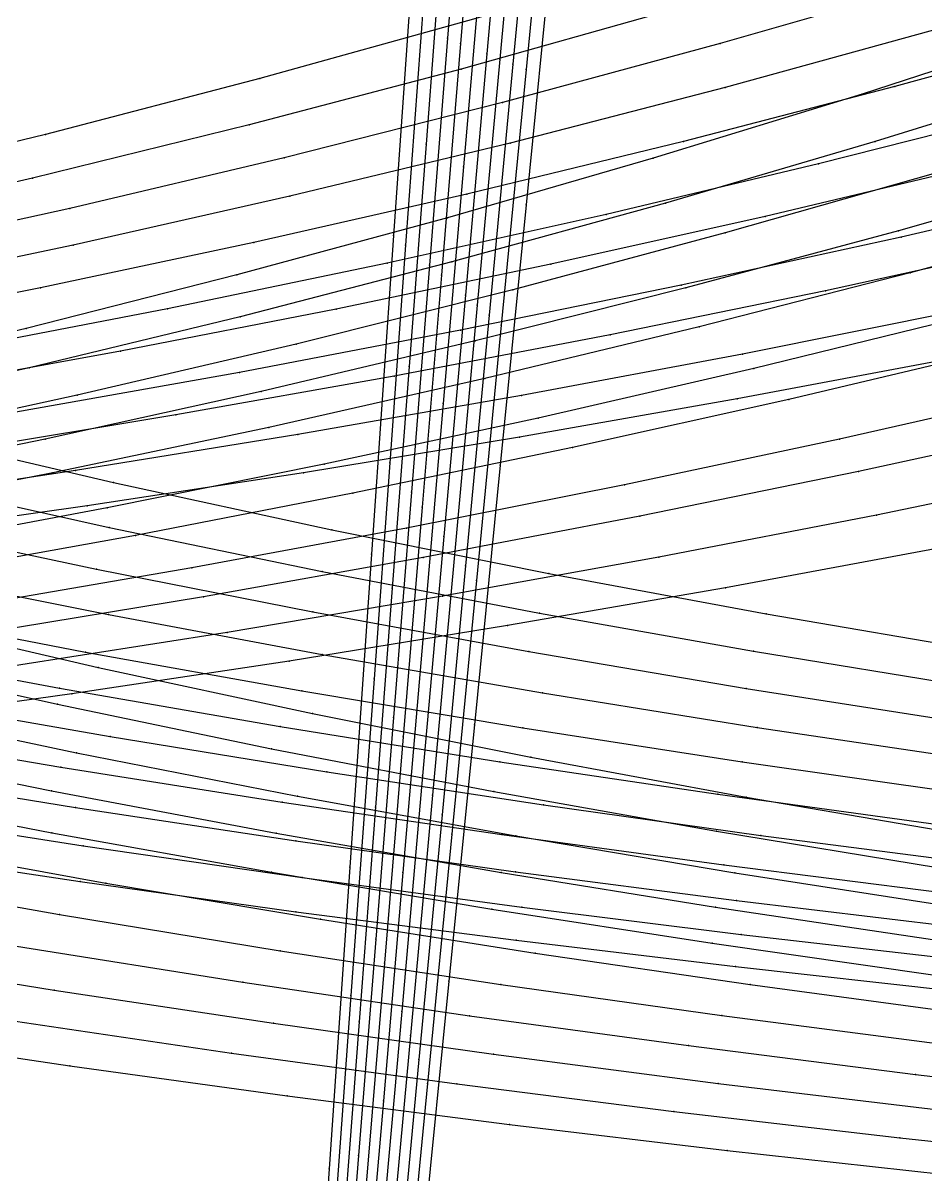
# Model space of a CAD drawing. Extents: x -2408 to 1029, y -526 to 2095.
# Drawn here: x -469.6 to -407.2, y 794.3 to 873.9 of the extents above; entities that cross this region are included whole.
import ezdxf

# ---------------------------------------------------------------- set-up
doc = ezdxf.new("R2010")
doc.units = 0

# ---------------------------------------------------------------- blocks, each defined once
blk = doc.blocks.new(' -30')
at = {"layer": '1'}
for points in [[(-583.237913, 1054.002719), (-568.963569, 1048.571729), (-554.477005, 1043.307707), (-540.595629, 1038.515472), (-526.819442, 1034.017483), (-512.781143, 1029.702996), (-499.233961, 1025.797675), (-485.569411, 1022.114168), (-471.326372, 1018.533474), (-456.453895, 1015.055786), (-441.357954, 1011.77869), (-426.385503, 1008.766398), (-411.373524, 1005.973084), (-395.741295, 1003.294762)], [(190.61272, 970.499773), (175.89827, 965.724167), (161.474439, 961.294645), (147.270055, 957.182145), (132.709902, 953.223638), (118.164563, 949.522165), (103.484284, 946.035751), (88.398786, 942.707071), (73.615428, 939.68744), (58.483676, 936.83641), (43.616732, 934.260061), (28.482044, 931.848513), (13.553322, 929.659705), (-1.822108, 927.580418)]]:
    blk.add_lwpolyline(points, dxfattribs=at)
at = {"layer": '14'}
for points in [[(-584.771804, 1040.976659), (-570.602837, 1035.635222), (-556.146623, 1030.432034), (-541.817046, 1025.533582), (-528.093922, 1021.097046), (-514.783517, 1017.043111), (-500.915315, 1013.084019), (-486.980707, 1009.363923), (-472.256533, 1005.696211), (-457.505122, 1002.275946), (-442.702748, 999.08554), (-427.630314, 996.072378), (-412.740637, 993.317148), (-397.798192, 990.762433)], [(192.480177, 984.520378), (177.890002, 979.692252), (163.289057, 975.10716), (149.057305, 970.891915), (134.311954, 966.791847), (119.499399, 962.940196), (104.958488, 959.413145), (90.028472, 956.046163), (75.046687, 952.918675), (59.910494, 950.006522), (44.840308, 947.342342), (29.635442, 944.875886), (14.498732, 942.621702), (-0.757536, 940.527919)]]:
    blk.add_lwpolyline(points, dxfattribs=at)
at = {"layer": '3'}
for p in [(-456.453895, 1015.055786), (-441.357954, 1011.77869), (-426.385503, 1008.766398), (-411.373524, 1005.973084), (-457.505122, 1002.275946), (-442.702748, 999.08554), (-427.630314, 996.072378), (-412.740637, 993.317148), (134.311954, 966.791847), (175.89827, 965.724167), (119.499399, 962.940196), (161.474439, 961.294645), (147.270055, 957.182145), (132.709902, 953.223638), (118.164563, 949.522165), (-259.951754, -141.740336), (-261.474439, -163.760443), (-262.970281, -185.392358), (-264.412433, -206.247836)]:
    blk.add_point(p, dxfattribs=at)
at = {"layer": '8'}
blk.add_lwpolyline([(-249.091949, 15.307263), (-250.517034, -5.301401), (-251.7552, -23.206977), (-252.875217, -39.403948), (-254.129457, -57.541968), (-255.491074, -77.232818), (-256.933227, -98.088314), (-258.429068, -119.720211), (-259.951754, -141.740336), (-261.474439, -163.760443), (-262.970281, -185.392358), (-264.412433, -206.247836), (-265.77405, -225.938686), (-267.028291, -244.076713), (-268.148308, -260.273691), (-269.386474, -278.179268), (-270.434573, -293.336208), (-270.811558, -298.787918)], dxfattribs=at)
blk = doc.blocks.new(' -31')
at = {"layer": '1'}
for points in [[(-585.652809, 1049.748903), (-571.206755, 1044.459492), (-557.023991, 1039.506951), (-542.763744, 1034.782492), (-528.823948, 1030.427511), (-514.984809, 1026.370767), (-501.077872, 1022.551755), (-486.319582, 1018.766292), (-471.709232, 1015.275), (-456.738543, 1011.946158), (-442.02803, 1008.905685), (-427.017117, 1006.026231), (-412.2272, 1003.398908), (-397.015674, 1000.905477)], [(191.274264, 966.332788), (176.777294, 961.830073), (162.292495, 957.58023), (147.544273, 953.509194), (132.93039, 949.727028), (118.347098, 946.195779), (103.622757, 942.869792), (88.846664, 939.767564), (74.028881, 936.886349), (59.221606, 934.227884), (44.328767, 931.764617), (28.970927, 929.425578), (14.022593, 927.325981), (-1.074514, 925.367278)]]:
    blk.add_lwpolyline(points, dxfattribs=at)
at = {"layer": '14'}
for points in [[(-590.492016, 1038.00261), (-575.830816, 1032.625574), (-561.575868, 1027.640981), (-547.460029, 1022.954062), (-533.26806, 1018.504078), (-519.503585, 1014.449712), (-505.165371, 1010.495679), (-490.762346, 1006.783854), (-475.5471, 1003.127913), (-460.306836, 999.722926), (-445.514757, 996.650941), (-430.180991, 993.696043), (-414.790129, 990.95355), (-399.380814, 988.421363)], [(191.836249, 979.853162), (177.406281, 975.297875), (162.757441, 970.925727), (148.187858, 966.836368), (133.553548, 962.983394), (118.589086, 959.300981), (103.838785, 955.919554), (89.038004, 952.766953), (74.080566, 949.818442), (59.192565, 947.112229), (44.268387, 944.614557), (29.211158, 942.297216), (14.229339, 940.172583), (-0.871421, 938.191961)]]:
    blk.add_lwpolyline(points, dxfattribs=at)
at = {"layer": '3'}
for p in [(-456.738543, 1011.946158), (-442.02803, 1008.905685), (-427.017117, 1006.026231), (-412.2272, 1003.398908), (-460.306836, 999.722926), (-445.514757, 996.650941), (-430.180991, 993.696043), (-414.790129, 990.95355), (148.187858, 966.836368), (133.553548, 962.983394), (176.777294, 961.830073), (118.589086, 959.300981), (162.292495, 957.58023), (147.544273, 953.509194), (132.93039, 949.727028), (118.347098, 946.195779), (-259.126252, -141.740322), (-260.220324, -156.772558), (-261.305836, -171.687183), (-262.899335, -193.581419)]:
    blk.add_point(p, dxfattribs=at)
at = {"layer": '8'}
blk.add_lwpolyline([(-247.440948, 18.812463), (-248.974359, -2.25617), (-250.306644, -20.561388), (-251.511798, -37.119862), (-252.861378, -55.662707), (-254.326498, -75.793048), (-255.878275, -97.114022), (-257.487822, -119.228744), (-259.126252, -141.740322), (-260.220324, -156.772558), (-261.305836, -171.687183), (-262.899335, -193.581419), (-264.425436, -214.549616), (-265.855252, -234.194881), (-267.159901, -252.120389), (-268.310493, -267.929205), (-269.555052, -285.029088), (-270.549095, -298.686962), (-270.811558, -302.293129)], dxfattribs=at)
blk = doc.blocks.new(' -32')
at = {"layer": '1'}
for points in [[(-588.118334, 1045.680245), (-573.747795, 1040.606701), (-559.068408, 1035.682334), (-545.043277, 1031.231598), (-530.997716, 1027.033209), (-516.828136, 1023.064414), (-502.083988, 1019.204649), (-487.435628, 1015.624979), (-472.576951, 1012.237316), (-457.608885, 1009.059582), (-442.657641, 1006.10872), (-427.754512, 1003.377851), (-412.729754, 1000.827241), (-397.538175, 998.448761)], [(181.238031, 959.126345), (166.393119, 954.903956), (151.730816, 950.981879), (136.760752, 947.22716), (121.639578, 943.684047), (106.560619, 940.393873), (91.330345, 937.310262), (76.160148, 934.470587), (60.90343, 931.837583), (45.660933, 929.416777), (30.404479, 927.182491), (15.110406, 925.11284), (0.117968, 923.23896), (-15.214274, 921.474065)]]:
    blk.add_lwpolyline(points, dxfattribs=at)
at = {"layer": '14'}
for points in [[(-590.719169, 1033.118414), (-576.037771, 1027.966365), (-561.50025, 1023.118116), (-546.884833, 1018.510793), (-532.710003, 1014.309459), (-518.683505, 1010.411051), (-503.85224, 1006.553485), (-488.929032, 1002.929652), (-473.984123, 999.544096), (-458.991137, 996.379798), (-443.716487, 993.382964), (-428.640802, 990.638888), (-413.513017, 988.088703), (-398.371981, 985.732108)], [(180.556721, 972.165743), (166.062207, 967.992017), (151.030064, 963.923373), (135.934062, 960.09737), (121.133007, 956.593085), (105.925133, 953.240219), (90.667766, 950.121329), (75.889856, 947.327482), (60.549207, 944.65308), (45.710204, 942.271121), (30.305737, 939.994784), (14.876294, 937.892793), (-0.029895, 936.012998), (-15.497729, 934.217485)]]:
    blk.add_lwpolyline(points, dxfattribs=at)
at = {"layer": '3'}
for p in [(-457.608885, 1009.059582), (-442.657641, 1006.10872), (-427.754512, 1003.377851), (-412.729754, 1000.827241), (-458.991137, 996.379798), (-443.716487, 993.382964), (-428.640802, 990.638888), (-413.513017, 988.088703), (166.062207, 967.992017), (151.030064, 963.923373), (135.934062, 960.09737), (121.133007, 956.593085), (166.393119, 954.903956), (151.730816, 950.981879), (136.760752, 947.22716), (121.639578, 943.684047), (-257.7145, -134.052625), (-258.887006, -149.428053), (-260.054931, -164.7434), (-261.20911, -179.878509), (-262.340382, -194.713218)]:
    blk.add_point(p, dxfattribs=at)
at = {"layer": '8'}
blk.add_lwpolyline([(-245.789948, 22.317662), (-247.431685, 0.789055), (-248.858088, -17.915799), (-250.148379, -34.835779), (-251.5933, -53.783461), (-253.161923, -74.35329), (-254.823324, -96.139745), (-256.546576, -118.737277), (-257.7145, -134.052625), (-258.887006, -149.428053), (-260.054931, -164.7434), (-261.20911, -179.878509), (-262.340382, -194.713218), (-263.974293, -216.139193), (-265.505117, -236.213355), (-266.901932, -254.530213), (-268.133807, -270.684167), (-269.466287, -288.157381), (-270.530553, -302.113426), (-270.811558, -305.798321)], dxfattribs=at)
blk = doc.blocks.new(' -33')
at = {"layer": '1'}
for points in [[(-587.562063, 1040.709532), (-573.327678, 1035.917621), (-558.893429, 1031.312961), (-544.508707, 1026.990242), (-530.053215, 1022.909332), (-515.614479, 1019.090436), (-501.034262, 1015.485179), (-486.29486, 1012.079323), (-471.613833, 1008.90997), (-456.773973, 1005.9222), (-442.011796, 1003.155768), (-426.789796, 1000.507146), (-411.961981, 998.117372), (-396.89738, 995.876894)], [(193.064115, 958.612652), (178.346321, 954.423466), (163.665673, 950.487449), (149.114829, 946.819649), (134.323275, 943.323471), (119.404475, 940.02864), (104.517089, 936.966438), (89.418252, 934.084416), (74.450729, 931.441655), (59.338726, 928.978533), (44.308779, 926.718636), (29.197201, 924.615951), (14.123243, 922.671332), (-1.2104, 920.84544)]]:
    blk.add_lwpolyline(points, dxfattribs=at)
at = {"layer": '14'}
for points in [[(-594.398171, 1029.637681), (-579.459447, 1024.567432), (-564.441276, 1019.737663), (-550.099897, 1015.387705), (-535.462015, 1011.219998), (-520.981388, 1007.357533), (-505.674581, 1003.539426), (-491.046937, 1000.129719), (-475.633167, 996.775693), (-460.701531, 993.748809), (-445.200238, 990.826444), (-429.661151, 988.11137), (-414.849779, 985.714339), (-399.248583, 983.383719)], [(181.175863, 968.403239), (166.379039, 964.334894), (151.520569, 960.496388), (136.31871, 956.819283), (121.349292, 953.43957), (106.33147, 950.282574), (91.26954, 947.344777), (76.050213, 944.601286), (60.91301, 942.084598), (45.637376, 939.745064), (30.44328, 937.599295), (15.124464, 935.597632), (-0.109531, 933.755664), (-15.360405, 932.061884)]]:
    blk.add_lwpolyline(points, dxfattribs=at)
at = {"layer": '3'}
for p in [(-456.773973, 1005.9222), (-442.011796, 1003.155768), (-426.789796, 1000.507146), (-411.961981, 998.117372), (-460.701531, 993.748809), (-445.200238, 990.826444), (-429.661151, 988.11137), (-414.849779, 985.714339), (166.379039, 964.334894), (151.520569, 960.496388), (136.31871, 956.819283), (178.346321, 954.423466), (121.349292, 953.43957), (163.665673, 950.487449), (149.114829, 946.819649), (134.323275, 943.323471), (119.404475, 940.02864), (-256.226601, -126.051733), (-257.475252, -141.740326), (-258.723902, -157.42892), (-259.962785, -172.994787), (-261.182132, -188.3152), (-262.372177, -203.26745)]:
    blk.add_point(p, dxfattribs=at)
at = {"layer": '8'}
blk.add_lwpolyline([(-244.138947, 25.822864), (-245.889011, 3.834284), (-247.409532, -15.270209), (-248.784961, -32.551696), (-250.325221, -51.904208), (-251.997346, -72.913517), (-253.768371, -95.165453), (-254.987718, -110.485866), (-256.226601, -126.051733), (-257.475252, -141.740326), (-258.723902, -157.42892), (-259.962785, -172.994787), (-261.182132, -188.3152), (-262.372177, -203.26745), (-264.080931, -224.736985), (-265.668809, -244.687776), (-267.102846, -262.705647), (-268.350071, -278.376337), (-269.665469, -294.903566), (-270.811558, -309.303532)], dxfattribs=at)
blk = doc.blocks.new(' -34')
at = {"layer": '1'}
for points in [[(-591.365894, 1037.408624), (-576.770702, 1032.658443), (-562.376413, 1028.227201), (-547.633795, 1023.955926), (-533.087103, 1020.006571), (-518.211241, 1016.225169), (-503.479326, 1012.719649), (-488.455408, 1009.376619), (-473.427378, 1006.255243), (-458.358386, 1003.338106), (-443.416867, 1000.646085), (-428.162378, 998.094321), (-412.994413, 995.745823), (-397.799861, 993.576451)], [(193.822696, 954.922633), (179.127966, 950.917417), (164.555811, 947.175497), (149.750125, 943.602201), (134.836432, 940.230283), (119.93429, 937.083574), (104.830533, 934.115456), (89.846717, 931.384189), (74.719554, 928.832767), (59.6705, 926.488073), (44.544948, 924.308318), (29.448365, 922.292712), (14.010065, 920.384045), (-1.122059, 918.654773)]]:
    blk.add_lwpolyline(points, dxfattribs=at)
at = {"layer": '14'}
for points in [[(-594.718427, 1025.138568), (-580.056483, 1020.377516), (-565.320814, 1015.85095), (-551.061635, 1011.727243), (-536.184332, 1007.689938), (-521.243705, 1003.892537), (-506.213477, 1000.316958), (-491.16683, 996.969381), (-476.075008, 993.833413), (-460.689771, 990.853934), (-445.519654, 988.121189), (-430.298003, 985.574608), (-415.065461, 983.214414), (-399.522486, 980.993792)], [(192.613338, 967.776616), (178.070848, 963.777746), (163.47022, 959.995221), (148.521494, 956.358438), (133.815609, 953.008436), (119.06352, 949.868753), (104.26908, 946.936219), (89.315343, 944.18609), (74.447671, 941.655685), (59.438948, 939.295019), (44.51444, 937.126641), (29.567738, 935.115528), (14.496622, 933.232545), (-0.484855, 931.500543), (-15.863097, 929.870438)]]:
    blk.add_lwpolyline(points, dxfattribs=at)
at = {"layer": '3'}
for p in [(-458.358386, 1003.338106), (-443.416867, 1000.646085), (-428.162378, 998.094321), (-412.994413, 995.745823), (-460.689771, 990.853934), (-445.519654, 988.121189), (-430.298003, 985.574608), (-415.065461, 983.214414), (178.070848, 963.777746), (163.47022, 959.995221), (148.521494, 956.358438), (133.815609, 953.008436), (179.127966, 950.917417), (119.06352, 949.868753), (164.555811, 947.175497), (149.750125, 943.602201), (134.836432, 940.230283), (119.93429, 937.083574), (-255.323811, -125.723547), (-256.649752, -141.740332), (-257.975693, -157.757118), (-259.29126, -173.64859), (-260.586084, -189.289493)]:
    blk.add_point(p, dxfattribs=at)
at = {"layer": '8'}
blk.add_lwpolyline([(-242.487946, 29.328063), (-244.346337, 6.879511), (-245.960977, -12.624626), (-247.421543, -30.267621), (-249.057143, -50.024955), (-250.83277, -71.473753), (-252.71342, -94.191172), (-254.008244, -109.832075), (-255.323811, -125.723547), (-256.649752, -141.740332), (-257.975693, -157.757118), (-259.29126, -173.64859), (-260.586084, -189.289493), (-261.84979, -204.554513), (-263.072007, -219.318355), (-264.80485, -240.25033), (-266.385993, -259.349846), (-267.780435, -276.194096), (-268.953167, -290.36018), (-270.11142, -304.351371), (-270.811558, -312.808723)], dxfattribs=at)
blk = doc.blocks.new(' -35')
at = {"layer": '1'}
for points in [[(-593.903747, 1033.795453), (-579.233857, 1029.197618), (-564.815979, 1024.932485), (-550.004161, 1020.814638), (-535.091265, 1016.927293), (-520.156573, 1013.280597), (-505.140233, 1009.847361), (-490.106811, 1006.632035), (-475.259847, 1003.664375), (-460.147052, 1000.845864), (-444.90543, 998.200456), (-429.727847, 995.754904), (-414.685584, 993.510281), (-399.456029, 991.412919)], [(178.818648, 947.251648), (164.247615, 943.680786), (149.353601, 940.252384), (134.579422, 937.067447), (119.596453, 934.051586), (104.785757, 931.276596), (89.728332, 928.65774), (74.835692, 926.259145), (59.179039, 923.928092), (44.541241, 921.910511), (29.381633, 919.969584), (14.403487, 918.187392), (-1.331187, 916.461199), (-16.228949, 914.967156)]]:
    blk.add_lwpolyline(points, dxfattribs=at)
at = {"layer": '14'}
for points in [[(-588.770455, 1018.847618), (-574.405683, 1014.494099), (-559.735662, 1010.305546), (-545.238088, 1006.416427), (-530.682767, 1002.74819), (-516.041644, 999.283883), (-501.388954, 996.031184), (-486.694518, 992.974543), (-471.702526, 990.058182), (-456.93501, 987.376325), (-442.117374, 984.86758), (-427.290984, 982.5327), (-412.439514, 980.364073), (-397.273336, 978.319749)], [(183.744555, 961.62825), (168.731563, 957.828542), (154.048305, 954.33759), (138.932362, 950.971169), (123.770254, 947.820037), (108.565897, 944.880925), (93.199124, 942.128623), (77.922058, 939.599068), (62.501389, 937.241845), (47.168491, 935.077929), (31.115596, 932.983628), (16.332593, 931.194477), (0.943787, 929.472944), (-14.151574, 927.926407)]]:
    blk.add_lwpolyline(points, dxfattribs=at)
at = {"layer": '3'}
for p in [(-460.147052, 1000.845864), (-444.90543, 998.200456), (-429.727847, 995.754904), (-414.685584, 993.510281), (-456.93501, 987.376325), (-442.117374, 984.86758), (-427.290984, 982.5327), (-412.439514, 980.364073), (168.731563, 957.828542), (154.048305, 954.33759), (138.932362, 950.971169), (123.770254, 947.820037), (164.247615, 943.680786), (149.353601, 940.252384), (134.579422, 937.067447), (119.596453, 934.051586), (-255.121949, -133.559853), (-256.526553, -149.92081), (-257.925666, -166.217818), (-259.308315, -182.323052), (-260.663519, -198.108596)]:
    blk.add_point(p, dxfattribs=at)
at = {"layer": '8'}
blk.add_lwpolyline([(-240.836945, 32.833264), (-242.44851, 14.061596), (-244.044753, -4.531601), (-245.520477, -21.720981), (-247.193789, -41.211876), (-249.027639, -62.572738), (-250.984981, -85.37205), (-252.340186, -101.157612), (-253.722836, -117.262846), (-255.121949, -133.559853), (-256.526553, -149.92081), (-257.925666, -166.217818), (-259.308315, -182.323052), (-260.663519, -198.108596), (-261.980308, -213.446678), (-263.247697, -228.209348), (-265.032149, -248.994827), (-266.643717, -267.766516), (-268.045345, -284.092825), (-269.523585, -301.311504), (-270.725571, -315.31235), (-270.811558, -316.313934)], dxfattribs=at)
blk = doc.blocks.new(' -36')
at = {"layer": '1'}
for points in [[(-590.059062, 1028.344219), (-575.426927, 1024.038162), (-560.829603, 1019.996645), (-545.966284, 1016.130939), (-531.252118, 1012.538117), (-516.291325, 1009.110718), (-501.482581, 1005.93041), (-486.698475, 1002.956437), (-471.81323, 1000.156063), (-456.631721, 997.491414), (-441.683669, 995.04864), (-426.706675, 992.775231), (-411.707759, 990.66733), (-396.37825, 988.68024)], [(181.61533, 944.469296), (166.641703, 940.921957), (151.713226, 937.602397), (136.533123, 934.443816), (121.520277, 931.529785), (106.279591, 928.778564), (91.196515, 926.253528), (76.000404, 923.896584), (60.862701, 921.722258), (45.703331, 919.703248), (30.553345, 917.828484), (15.36051, 916.081235), (0.366159, 914.490822), (-14.855243, 913.015167)]]:
    blk.add_lwpolyline(points, dxfattribs=at)
at = {"layer": '14'}
for points in [[(-595.712985, 1016.789458), (-580.110424, 1012.168741), (-565.841012, 1008.193847), (-550.928137, 1004.28606), (-535.95808, 1000.602625), (-520.901936, 997.126341), (-505.835526, 993.865124), (-490.727628, 990.803336), (-475.315196, 987.885057), (-460.134892, 985.204572), (-444.904269, 982.700276), (-429.665737, 980.373182), (-414.402498, 978.215735), (-398.816805, 976.185844)], [(180.089203, 957.171235), (165.024906, 953.581888), (150.222543, 950.273097), (135.376578, 947.166184), (120.490573, 944.258239), (105.44078, 941.523952), (90.485111, 939.003368), (74.786101, 936.556132), (60.373333, 934.476824), (45.341251, 932.46284), (30.179325, 930.574341), (15.113374, 928.831544), (0.032828, 927.222548), (-15.463604, 925.711815)]]:
    blk.add_lwpolyline(points, dxfattribs=at)
at = {"layer": '3'}
for p in [(-456.631721, 997.491414), (-441.683669, 995.04864), (-426.706675, 992.775231), (-411.707759, 990.66733), (-460.134892, 985.204572), (-444.904269, 982.700276), (-429.665737, 980.373182), (-414.402498, 978.215735), (165.024906, 953.581888), (150.222543, 950.273097), (135.376578, 947.166184), (120.490573, 944.258239), (166.641703, 940.921957), (151.713226, 937.602397), (136.533123, 934.443816), (121.520277, 931.529785), (-253.51823, -125.067175), (-254.99875, -141.740326), (-256.479271, -158.413477), (-257.94821, -174.956199), (-259.393985, -191.238064)]:
    blk.add_point(p, dxfattribs=at)
at = {"layer": '8'}
blk.add_lwpolyline([(-239.185944, 36.338463), (-240.886274, 17.189884), (-242.570439, -1.77664), (-244.127446, -19.311158), (-245.892923, -39.193402), (-247.827782, -60.983167), (-249.192486, -76.352029), (-250.603517, -92.242608), (-252.049292, -108.524472), (-253.51823, -125.067175), (-254.99875, -141.740326), (-256.479271, -158.413477), (-257.94821, -174.956199), (-259.393985, -191.238064), (-260.805016, -207.128642), (-262.169719, -222.497487), (-263.476516, -237.214223), (-265.302798, -257.781224), (-266.933636, -276.147211), (-268.329949, -291.872041), (-269.759317, -307.96913), (-270.811558, -319.819126)], dxfattribs=at)
blk = doc.blocks.new(' -37')
at = {"layer": '1'}
for points in [[(-594.830878, 1025.688203), (-580.212215, 1021.508686), (-565.268897, 1017.490239), (-550.459273, 1013.747483), (-535.403674, 1010.172676), (-520.526289, 1006.856372), (-505.379661, 1003.689983), (-490.376879, 1000.75322), (-475.155607, 997.96775), (-460.046476, 995.387627), (-444.764461, 992.957588), (-429.595527, 990.718866), (-414.263749, 988.626039), (-399.012783, 986.705536)], [(181.036996, 940.95584), (166.062631, 937.568278), (151.222245, 934.417364), (136.163859, 931.425551), (121.347156, 928.678531), (106.217931, 926.068602), (91.393289, 923.693421), (76.20749, 921.436391), (61.269209, 919.37503), (46.041508, 917.421138), (30.69776, 915.591858), (15.438227, 913.904222), (0.507643, 912.382616), (-14.778713, 910.959608)]]:
    blk.add_lwpolyline(points, dxfattribs=at)
at = {"layer": '14'}
for points in [[(-586.139404, 1009.976964), (-570.870374, 1005.829338), (-555.538676, 1001.918483), (-540.150856, 998.234788), (-524.676906, 994.760917), (-509.194248, 991.505117), (-494.260561, 988.563888), (-478.701086, 985.698197), (-463.107879, 983.021274), (-447.464219, 980.523584), (-431.813528, 978.20646), (-416.701958, 976.136393), (-401.005905, 974.154058), (-385.290081, 972.331459)], [(185.077403, 954.962813), (170.333237, 951.528665), (155.139041, 948.207013), (139.901328, 945.091725), (124.623707, 942.179807), (109.179194, 939.445591), (93.832485, 936.927775), (78.337437, 934.575235), (62.936941, 932.41251), (47.515296, 930.404682), (31.961469, 928.5227), (16.506599, 926.790005), (1.361923, 925.227311), (-14.120774, 923.76841)]]:
    blk.add_lwpolyline(points, dxfattribs=at)
at = {"layer": '3'}
for p in [(-460.046476, 995.387627), (-444.764461, 992.957588), (-429.595527, 990.718866), (-414.263749, 988.626039), (-447.464219, 980.523584), (-431.813528, 978.20646), (-416.701958, 976.136393), (-401.005905, 974.154058), (170.333237, 951.528665), (155.139041, 948.207013), (139.901328, 945.091725), (124.623707, 942.179807), (166.062631, 937.568278), (151.222245, 934.417364), (136.163859, 931.425551), (121.347156, 928.678531), (-252.61544, -124.738998), (-254.173251, -141.74034), (-255.731061, -158.741664), (-257.276686, -175.610009), (-258.797936, -192.212344)]:
    blk.add_point(p, dxfattribs=at)
at = {"layer": '8'}
blk.add_lwpolyline([(-237.534943, 39.843662), (-239.324038, 20.318172), (-241.096123, 0.978325), (-242.734414, -16.90134), (-244.592057, -37.174927), (-246.627924, -59.393589), (-248.063873, -75.06497), (-249.548565, -91.268317), (-251.069817, -107.870671), (-252.61544, -124.738998), (-254.173251, -141.74034), (-255.731061, -158.741664), (-257.276686, -175.610009), (-258.797936, -192.212344), (-260.282628, -208.415692), (-261.718578, -224.087089), (-263.093594, -239.093472), (-265.015213, -260.06528), (-266.731193, -278.792807), (-268.200398, -294.827138), (-269.704386, -311.241078), (-270.811558, -323.324318)], dxfattribs=at)
blk = doc.blocks.new(' -38')
at = {"layer": '1'}
for points in [[(-593.266315, 1021.301709), (-578.334457, 1017.259113), (-563.427684, 1013.462461), (-548.820473, 1009.960823), (-533.814773, 1006.576329), (-518.898563, 1003.415658), (-503.81131, 1000.416038), (-489.018966, 997.659611), (-473.865014, 995.017371), (-459.018791, 992.599587), (-443.810385, 990.291525), (-428.626441, 988.15345), (-413.372675, 986.16768), (-398.380012, 984.364779)], [(182.395818, 937.991698), (167.365762, 934.716064), (152.248748, 931.626818), (137.299767, 928.769494), (122.109905, 926.061426), (107.010754, 923.557933), (91.761032, 921.210529), (76.654194, 919.053324), (61.359018, 917.023469), (46.399424, 915.173265), (31.071333, 913.4097), (15.760392, 911.778752), (0.404646, 910.275068), (-14.93296, 908.905446)]]:
    blk.add_lwpolyline(points, dxfattribs=at)
at = {"layer": '14'}
for points in [[(-595.662161, 1008.783984), (-580.863962, 1004.792976), (-566.008692, 1001.018653), (-551.102029, 997.452711), (-536.112276, 994.078799), (-521.118183, 990.906521), (-505.200674, 987.750898), (-490.738192, 985.064912), (-475.639206, 982.437272), (-460.491044, 979.975138), (-445.337875, 977.680262), (-430.161493, 975.545388), (-414.648144, 973.527202), (-399.431742, 971.701881)], [(179.902294, 950.44814), (165.071806, 947.211889), (150.20081, 944.167781), (135.292497, 941.313157), (120.216259, 938.622201), (105.242719, 936.136924), (90.241725, 933.824134), (75.09389, 931.657668), (60.047842, 929.6593), (44.866851, 927.78208), (29.788284, 926.045265), (14.695885, 924.435176), (-0.832111, 922.914813), (-15.949796, 921.564841)]]:
    blk.add_lwpolyline(points, dxfattribs=at)
at = {"layer": '3'}
for p in [(-459.018791, 992.599587), (-443.810385, 990.291525), (-428.626441, 988.15345), (-413.372675, 986.16768), (-460.491044, 979.975138), (-445.337875, 977.680262), (-430.161493, 975.545388), (-414.648144, 973.527202), (165.071806, 947.211889), (150.20081, 944.167781), (135.292497, 941.313157), (120.216259, 938.622201), (167.365762, 934.716064), (152.248748, 931.626818), (137.299767, 928.769494), (122.109905, 926.061426), (-251.71266, -124.410817), (-253.347759, -141.740336), (-254.982859, -159.069854), (-256.605167, -176.263809), (-258.201892, -193.186618)]:
    blk.add_point(p, dxfattribs=at)
at = {"layer": '8'}
blk.add_lwpolyline([(-235.883961, 43.348861), (-237.76182, 23.446463), (-239.621825, 3.733288), (-241.341398, -14.491513), (-243.291205, -35.156448), (-245.42808, -57.804012), (-246.935271, -73.777896), (-248.493625, -90.294034), (-250.090352, -107.216863), (-251.71266, -124.410817), (-253.347759, -141.740336), (-254.982859, -159.069854), (-256.605167, -176.263809), (-258.201892, -193.186618), (-259.760248, -209.702775), (-261.267437, -225.676642), (-262.710675, -240.972727), (-264.727634, -262.349369), (-266.528748, -281.438381), (-268.070848, -297.782258), (-269.649455, -314.513036), (-270.811558, -326.829529)], dxfattribs=at)
blk = doc.blocks.new(' -39')
at = {"layer": '1'}
for points in [[(-593.092423, 1017.4779), (-578.563008, 1013.721235), (-563.717708, 1010.102746), (-548.604151, 1006.63477), (-533.668332, 1003.41051), (-518.760117, 1000.38472), (-503.750367, 997.524538), (-488.67564, 994.832284), (-473.604773, 992.314048), (-458.480938, 989.954475), (-443.359927, 987.757468), (-428.199633, 985.713765), (-413.037278, 983.82356), (-397.774347, 982.065886)], [(179.378019, 934.159646), (164.51737, 931.092732), (149.483109, 928.184177), (134.551585, 925.483686), (119.669525, 922.972593), (104.679576, 920.618055), (89.609161, 918.417101), (74.573508, 916.375308), (59.416902, 914.457557), (44.347942, 912.678232), (29.22985, 911.018424), (14.133778, 909.485977), (-0.887692, 908.084533), (-16.006542, 906.796746)]]:
    blk.add_lwpolyline(points, dxfattribs=at)
at = {"layer": '14'}
for points in [[(-586.383279, 1002.601867), (-571.135147, 998.816587), (-554.93492, 995.038613), (-540.454036, 991.863113), (-525.068648, 988.688356), (-510.266124, 985.819422), (-494.809999, 983.009908), (-479.322493, 980.377839), (-463.785503, 977.914225), (-448.244231, 975.621049), (-432.679961, 973.491027), (-417.688196, 971.592148), (-402.085336, 969.767782), (-386.442277, 968.085819)], [(170.511823, 945.27408), (155.269365, 942.215085), (139.989554, 939.349648), (124.53858, 936.651619), (109.193841, 934.162098), (93.696294, 931.829309), (78.300347, 929.680899), (62.88401, 927.683033), (47.330246, 925.806764), (31.881892, 924.073645), (16.419716, 922.470906), (1.285714, 921.031759), (-14.201068, 919.688187)]]:
    blk.add_lwpolyline(points, dxfattribs=at)
at = {"layer": '3'}
for p in [(-458.480938, 989.954475), (-443.359927, 987.757468), (-428.199633, 985.713765), (-413.037278, 983.82356), (-448.244231, 975.621049), (-432.679961, 973.491027), (-417.688196, 971.592148), (-402.085336, 969.767782), (155.269365, 942.215085), (139.989554, 939.349648), (124.53858, 936.651619), (109.193841, 934.162098), (164.51737, 931.092732), (149.483109, 928.184177), (134.551585, 925.483686), (119.669525, 922.972593), (-250.809869, -124.082627), (-252.522258, -141.740333), (-254.234648, -159.398038), (-255.933641, -176.917613), (-257.605844, -194.160926)]:
    blk.add_point(p, dxfattribs=at)
at = {"layer": '8'}
blk.add_lwpolyline([(-234.23296, 46.854062), (-236.199584, 26.574754), (-238.14751, 6.488257), (-239.948365, -12.081686), (-241.99034, -33.137981), (-244.228223, -56.214438), (-245.806656, -72.490819), (-247.438672, -89.31974), (-249.110875, -106.563053), (-250.809869, -124.082627), (-252.522258, -141.740333), (-254.234648, -159.398038), (-255.933641, -176.917613), (-257.605844, -194.160926), (-259.237861, -210.989847), (-260.816295, -227.266246), (-262.327753, -242.85199), (-263.758834, -257.60892), (-265.725459, -277.888233), (-267.435895, -295.525797), (-268.844932, -310.055421), (-270.176667, -323.787917), (-270.811558, -330.33474)], dxfattribs=at)
blk = doc.blocks.new(' -40')
at = {"layer": '1'}
for points in [[(-593.964097, 1014.062397), (-579.060969, 1010.366265), (-564.247687, 1006.901154), (-549.253976, 1003.595558), (-534.087185, 1000.44865), (-519.017233, 997.509636), (-504.053926, 994.769193), (-488.921597, 992.170757), (-473.864017, 989.751068), (-458.680168, 987.473051), (-443.800501, 985.393607), (-428.574356, 983.418173), (-413.422716, 981.60052), (-398.162352, 979.909589)], [(165.094208, 928.257321), (149.997971, 925.449177), (134.949883, 922.834172), (119.872913, 920.391159), (104.860191, 918.126152), (89.722584, 916.000608), (74.577923, 914.021083), (59.416677, 912.172696), (44.394614, 910.46162), (29.206027, 908.853911), (14.013441, 907.371065), (-1.199172, 906.008787), (-16.346794, 904.770506), (-31.578643, 903.643143)]]:
    blk.add_lwpolyline(points, dxfattribs=at)
at = {"layer": '14'}
for points in [[(-593.512742, 1000.845936), (-578.799071, 997.245029), (-564.001127, 993.826102), (-549.201675, 990.600189), (-534.365017, 987.55214), (-519.199466, 984.621136), (-504.296689, 981.915421), (-489.365303, 979.371384), (-474.386271, 976.98072), (-459.40548, 974.746026), (-444.403343, 972.660415), (-429.049913, 970.679392), (-414.010709, 968.883692), (-398.955574, 967.222322)], [(165.660123, 941.302486), (150.804193, 938.501618), (135.776107, 935.853619), (120.859171, 933.40286), (105.916393, 931.116184), (90.822012, 928.967868), (75.836225, 926.983167), (60.833458, 925.129882), (45.693113, 923.3829), (30.66282, 921.76963), (15.177207, 920.235825), (0.122798, 918.869865), (-14.942158, 917.621551), (-30.129088, 916.477693)]]:
    blk.add_lwpolyline(points, dxfattribs=at)
at = {"layer": '3'}
for p in [(-458.680168, 987.473051), (-443.800501, 985.393607), (-428.574356, 983.418173), (-413.422716, 981.60052), (-459.40548, 974.746026), (-444.403343, 972.660415), (-429.049913, 970.679392), (-414.010709, 968.883692), (150.804193, 938.501618), (135.776107, 935.853619), (120.859171, 933.40286), (105.916393, 931.116184), (149.997971, 925.449177), (134.949883, 922.834172), (119.872913, 920.391159), (104.860191, 918.126152), (-250.801044, -132.738591), (-252.592474, -150.742069), (-254.376903, -168.675198), (-256.140332, -186.397281)]:
    blk.add_point(p, dxfattribs=at)
at = {"layer": '8'}
blk.add_lwpolyline([(-232.581959, 50.359263), (-234.637348, 29.703046), (-236.673196, 9.243221), (-238.555334, -9.671863), (-240.689475, -31.119512), (-242.228901, -46.590411), (-243.845329, -62.835165), (-245.524758, -79.713059), (-247.253187, -97.083397), (-249.016616, -114.80548), (-250.801044, -132.738591), (-252.592474, -150.742069), (-254.376903, -168.675198), (-256.140332, -186.397281), (-257.86876, -203.7676), (-259.54819, -220.645512), (-261.164617, -236.890248), (-262.704046, -252.361178), (-264.152471, -266.917539), (-266.12386, -286.729564), (-267.811746, -303.692456), (-269.539592, -321.056927), (-270.811558, -333.839912)], dxfattribs=at)

msp = doc.modelspace()

# ---------------------------------------------------------------- block references
at = {"layer": '1'}
for name, p in [(' -32', (-184.050523, 999.622732)), (' -30', (-184.050297, 1001.000083)), (' -31', (-184.050388, 1000.311413)), (' -34', (-184.050758, 998.245407)), (' -33', (-184.050694, 998.934067)), (' -35', (-184.051047, 997.556724)), (' -36', (-184.051123, 996.868036)), (' -37', (-184.051318, 996.179365)), (' -38', (-184.051331, 995.490688)), (' -39', (-184.051506, 994.802025)), (' -40', (-184.051738, 994.113352)), (' -40', (-571.08619, -90.544825)), (' -38', (-579.253783, -91.775472)), (' -39', (-575.170005, -91.15992)), (' -32', (-587.506908, -95.474868)), (' -37', (-579.276546, -92.393365)), (' -36', (-583.359915, -93.009197)), (' -35', (-583.382004, -93.626476)), (' -34', (-587.46481, -94.242756)), (' -33', (-587.486083, -94.859148)), (' -31', (-587.527219, -96.089244)), (' -30', (-587.547006, -96.703028)), (' -32', (-6.918598, -172.870121)), (' -30', (-6.907502, -172.870213)), (' -38', (-6.951881, -172.870051)), (' -36', (-6.940789, -172.870126)), (' -34', (-6.929678, -172.869999)), (' -39', (-6.957418, -172.869929)), (' -37', (-6.946326, -172.869989)), (' -35', (-6.935229, -172.87)), (' -33', (-6.924133, -172.870029)), (' -31', (-6.913053, -172.870221)), (' -40', (-6.962963, -172.869906))]:
    msp.add_blockref(name, p, dxfattribs=at)

doc.saveas('drawing.dxf')
